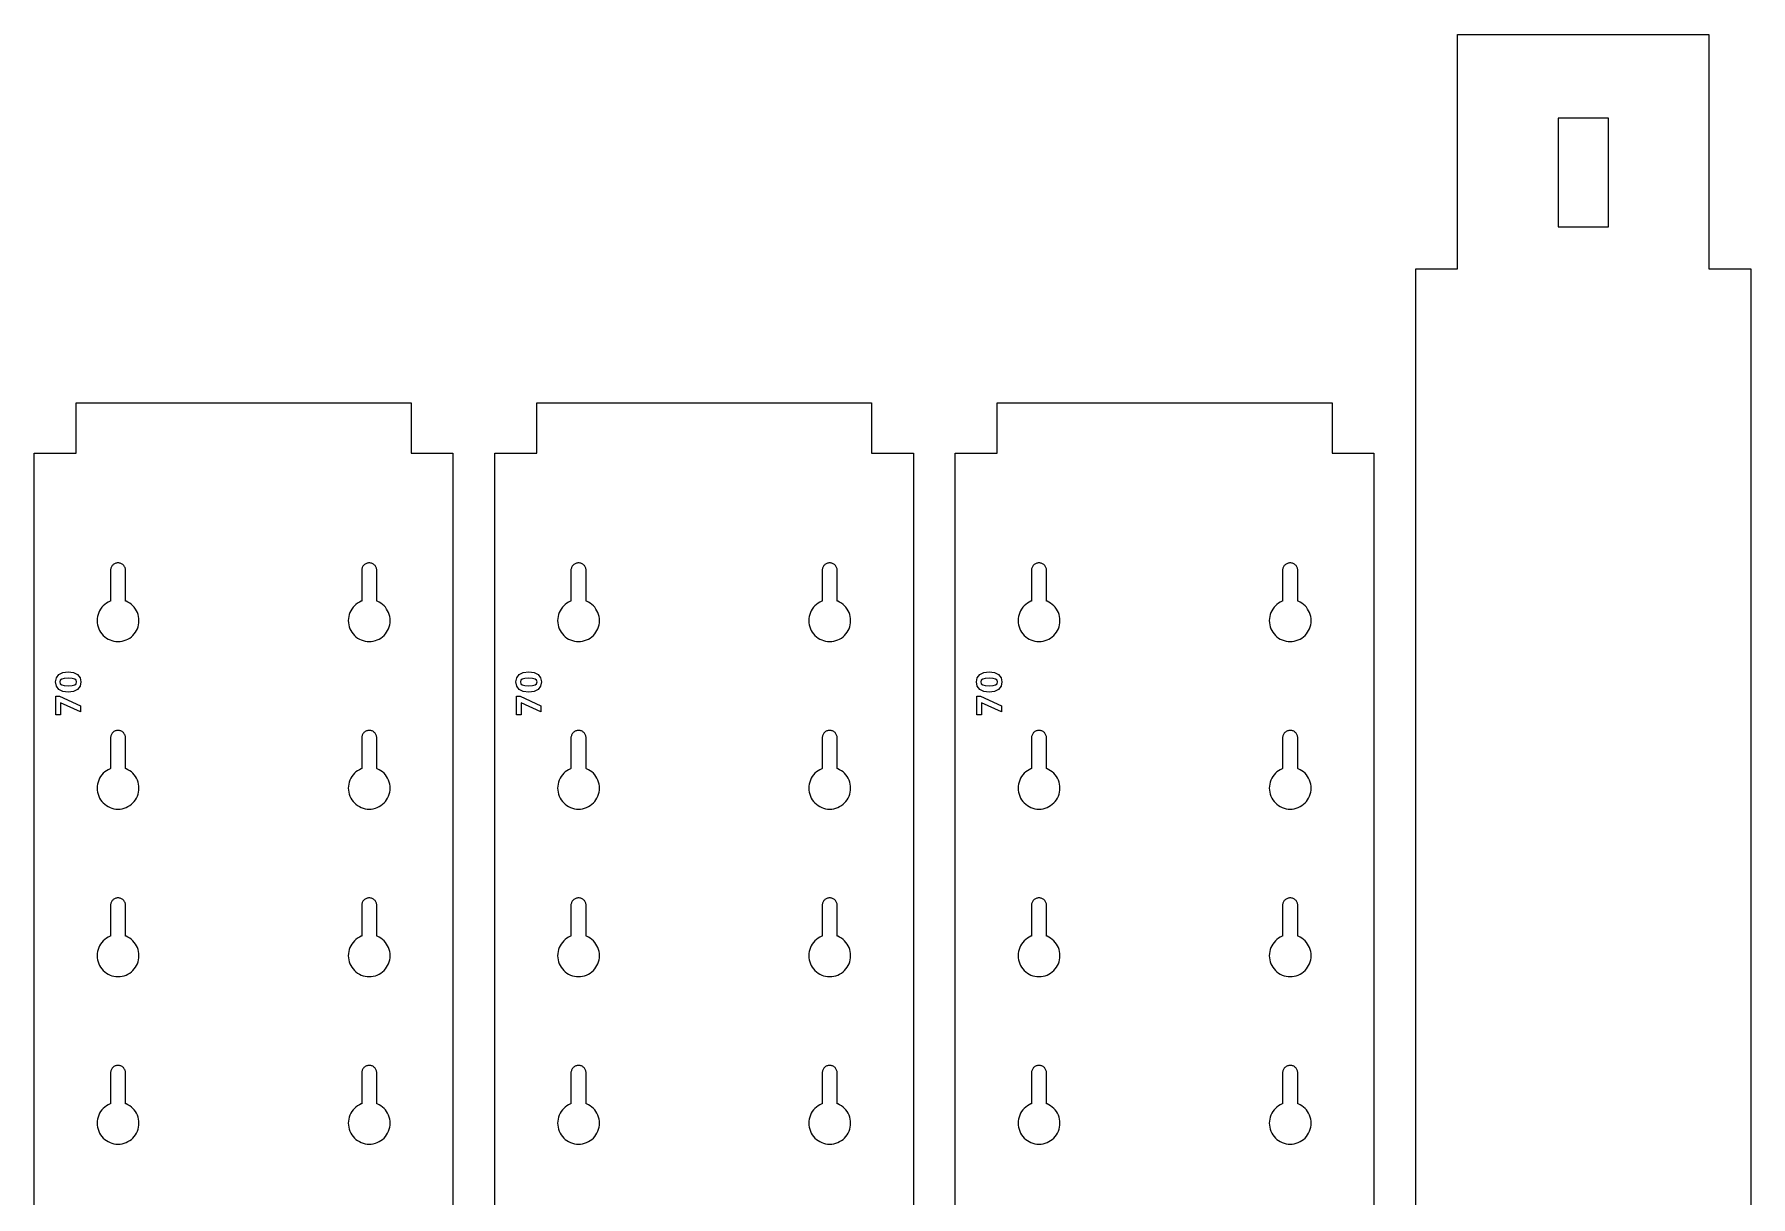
# Model space of a CAD drawing. Header units: millimetres. Extents: x 12 to 1278, y 12 to 884.
# Drawn here: x 1073.5 to 1278.5, y 669.7 to 808.5 of the extents above; entities that cross this region are included whole.
import ezdxf

# ---------------------------------------------------------------- set-up
doc = ezdxf.new("R2010")
doc.units = ezdxf.units.MM
doc.layers.add('CUT', color=1, linetype='Continuous')
doc.layers.add('ENGRAVE', color=5, linetype='Continuous')

msp = doc.modelspace()

# ---------------------------------------------------------------- linework, layer by layer
at = {"layer": 'CUT', "color": 1}
for points in [[(1243.5, 12.5), (1243.5, 40.5), (1238.5, 40.5), (1238.5, 780.5), (1243.5, 780.5), (1243.5, 808.5), (1273.5, 808.5), (1273.5, 780.5), (1278.5, 780.5), (1278.5, 40.5), (1273.5, 40.5), (1273.5, 12.5)], [(1261.5, 798.5), (1255.5, 798.5), (1255.5, 785.5), (1261.5, 785.5)], [(1078.5, 12.5), (1078.5, 18.5), (1073.5, 18.5), (1073.5, 758.5), (1078.5, 758.5), (1078.5, 764.5), (1118.5, 764.5), (1118.5, 758.5), (1123.5, 758.5), (1123.5, 18.5), (1118.5, 18.5), (1118.5, 12.5)], [(1133.5, 12.5), (1133.5, 18.5), (1128.5, 18.5), (1128.5, 758.5), (1133.5, 758.5), (1133.5, 764.5), (1173.5, 764.5), (1173.5, 758.5), (1178.5, 758.5), (1178.5, 18.5), (1173.5, 18.5), (1173.5, 12.5)], [(1188.5, 12.5), (1188.5, 18.5), (1183.5, 18.5), (1183.5, 758.5), (1188.5, 758.5), (1188.5, 764.5), (1228.5, 764.5), (1228.5, 758.5), (1233.5, 758.5), (1233.5, 18.5), (1228.5, 18.5), (1228.5, 12.5)], [(1085.58, 739.89), (1085.43, 740.09), (1085.27, 740.27), (1085.09, 740.43), (1084.89, 740.58), (1084.68, 740.7), (1084.46, 740.81), (1084.4, 740.83), (1084.4, 744.5), (1084.4, 744.59), (1084.38, 744.68), (1084.36, 744.76), (1084.33, 744.84), (1084.29, 744.92), (1084.25, 745), (1084.2, 745.07), (1084.14, 745.14), (1084.07, 745.2), (1084, 745.25), (1083.92, 745.29), (1083.84, 745.33), (1083.76, 745.36), (1083.68, 745.38), (1083.59, 745.4), (1083.5, 745.4), (1083.41, 745.4), (1083.32, 745.38), (1083.24, 745.36), (1083.16, 745.33), (1083.08, 745.29), (1083, 745.25), (1082.93, 745.2), (1082.86, 745.14), (1082.8, 745.07), (1082.75, 745), (1082.71, 744.92), (1082.67, 744.84), (1082.64, 744.76), (1082.62, 744.68), (1082.6, 744.59), (1082.6, 744.5), (1082.6, 740.83), (1082.54, 740.81), (1082.32, 740.7), (1082.11, 740.58), (1081.91, 740.43), (1081.73, 740.27), (1081.57, 740.09), (1081.42, 739.89), (1081.3, 739.68), (1081.19, 739.46), (1081.11, 739.23), (1081.05, 738.99), (1081.01, 738.75), (1081, 738.5), (1081.01, 738.25), (1081.05, 738.01), (1081.11, 737.77), (1081.19, 737.54), (1081.3, 737.32), (1081.42, 737.11), (1081.57, 736.91), (1081.73, 736.73), (1081.91, 736.57), (1082.11, 736.42), (1082.32, 736.3), (1082.54, 736.19), (1082.77, 736.11), (1083.01, 736.05), (1083.25, 736.01), (1083.5, 736), (1083.75, 736.01), (1083.99, 736.05), (1084.23, 736.11), (1084.46, 736.19), (1084.68, 736.3), (1084.89, 736.42), (1085.09, 736.57), (1085.27, 736.73), (1085.43, 736.91), (1085.58, 737.11), (1085.7, 737.32), (1085.81, 737.54), (1085.89, 737.77), (1085.95, 738.01), (1085.99, 738.25), (1086, 738.5), (1085.99, 738.75), (1085.95, 738.99), (1085.89, 739.23), (1085.81, 739.46), (1085.7, 739.68)], [(1115.58, 739.89), (1115.43, 740.09), (1115.27, 740.27), (1115.09, 740.43), (1114.89, 740.58), (1114.68, 740.7), (1114.46, 740.81), (1114.4, 740.83), (1114.4, 744.5), (1114.4, 744.59), (1114.38, 744.68), (1114.36, 744.76), (1114.33, 744.84), (1114.29, 744.92), (1114.25, 745), (1114.2, 745.07), (1114.14, 745.14), (1114.07, 745.2), (1114, 745.25), (1113.92, 745.29), (1113.84, 745.33), (1113.76, 745.36), (1113.68, 745.38), (1113.59, 745.4), (1113.5, 745.4), (1113.41, 745.4), (1113.32, 745.38), (1113.24, 745.36), (1113.16, 745.33), (1113.08, 745.29), (1113, 745.25), (1112.93, 745.2), (1112.86, 745.14), (1112.8, 745.07), (1112.75, 745), (1112.71, 744.92), (1112.67, 744.84), (1112.64, 744.76), (1112.62, 744.68), (1112.6, 744.59), (1112.6, 744.5), (1112.6, 740.83), (1112.54, 740.81), (1112.32, 740.7), (1112.11, 740.58), (1111.91, 740.43), (1111.73, 740.27), (1111.57, 740.09), (1111.42, 739.89), (1111.3, 739.68), (1111.19, 739.46), (1111.11, 739.23), (1111.05, 738.99), (1111.01, 738.75), (1111, 738.5), (1111.01, 738.25), (1111.05, 738.01), (1111.11, 737.77), (1111.19, 737.54), (1111.3, 737.32), (1111.42, 737.11), (1111.57, 736.91), (1111.73, 736.73), (1111.91, 736.57), (1112.11, 736.42), (1112.32, 736.3), (1112.54, 736.19), (1112.77, 736.11), (1113.01, 736.05), (1113.25, 736.01), (1113.5, 736), (1113.75, 736.01), (1113.99, 736.05), (1114.23, 736.11), (1114.46, 736.19), (1114.68, 736.3), (1114.89, 736.42), (1115.09, 736.57), (1115.27, 736.73), (1115.43, 736.91), (1115.58, 737.11), (1115.7, 737.32), (1115.81, 737.54), (1115.89, 737.77), (1115.95, 738.01), (1115.99, 738.25), (1116, 738.5), (1115.99, 738.75), (1115.95, 738.99), (1115.89, 739.23), (1115.81, 739.46), (1115.7, 739.68)], [(1140.58, 739.89), (1140.43, 740.09), (1140.27, 740.27), (1140.09, 740.43), (1139.89, 740.58), (1139.68, 740.7), (1139.46, 740.81), (1139.4, 740.83), (1139.4, 744.5), (1139.4, 744.59), (1139.38, 744.68), (1139.36, 744.76), (1139.33, 744.84), (1139.29, 744.92), (1139.25, 745), (1139.2, 745.07), (1139.14, 745.14), (1139.07, 745.2), (1139, 745.25), (1138.92, 745.29), (1138.84, 745.33), (1138.76, 745.36), (1138.68, 745.38), (1138.59, 745.4), (1138.5, 745.4), (1138.41, 745.4), (1138.32, 745.38), (1138.24, 745.36), (1138.16, 745.33), (1138.08, 745.29), (1138, 745.25), (1137.93, 745.2), (1137.86, 745.14), (1137.8, 745.07), (1137.75, 745), (1137.71, 744.92), (1137.67, 744.84), (1137.64, 744.76), (1137.62, 744.68), (1137.6, 744.59), (1137.6, 744.5), (1137.6, 740.83), (1137.54, 740.81), (1137.32, 740.7), (1137.11, 740.58), (1136.91, 740.43), (1136.73, 740.27), (1136.57, 740.09), (1136.42, 739.89), (1136.3, 739.68), (1136.19, 739.46), (1136.11, 739.23), (1136.05, 738.99), (1136.01, 738.75), (1136, 738.5), (1136.01, 738.25), (1136.05, 738.01), (1136.11, 737.77), (1136.19, 737.54), (1136.3, 737.32), (1136.42, 737.11), (1136.57, 736.91), (1136.73, 736.73), (1136.91, 736.57), (1137.11, 736.42), (1137.32, 736.3), (1137.54, 736.19), (1137.77, 736.11), (1138.01, 736.05), (1138.25, 736.01), (1138.5, 736), (1138.75, 736.01), (1138.99, 736.05), (1139.23, 736.11), (1139.46, 736.19), (1139.68, 736.3), (1139.89, 736.42), (1140.09, 736.57), (1140.27, 736.73), (1140.43, 736.91), (1140.58, 737.11), (1140.7, 737.32), (1140.81, 737.54), (1140.89, 737.77), (1140.95, 738.01), (1140.99, 738.25), (1141, 738.5), (1140.99, 738.75), (1140.95, 738.99), (1140.89, 739.23), (1140.81, 739.46), (1140.7, 739.68)], [(1170.58, 739.89), (1170.43, 740.09), (1170.27, 740.27), (1170.09, 740.43), (1169.89, 740.58), (1169.68, 740.7), (1169.46, 740.81), (1169.4, 740.83), (1169.4, 744.5), (1169.4, 744.59), (1169.38, 744.68), (1169.36, 744.76), (1169.33, 744.84), (1169.29, 744.92), (1169.25, 745), (1169.2, 745.07), (1169.14, 745.14), (1169.07, 745.2), (1169, 745.25), (1168.92, 745.29), (1168.84, 745.33), (1168.76, 745.36), (1168.68, 745.38), (1168.59, 745.4), (1168.5, 745.4), (1168.41, 745.4), (1168.32, 745.38), (1168.24, 745.36), (1168.16, 745.33), (1168.08, 745.29), (1168, 745.25), (1167.93, 745.2), (1167.86, 745.14), (1167.8, 745.07), (1167.75, 745), (1167.71, 744.92), (1167.67, 744.84), (1167.64, 744.76), (1167.62, 744.68), (1167.6, 744.59), (1167.6, 744.5), (1167.6, 740.83), (1167.54, 740.81), (1167.32, 740.7), (1167.11, 740.58), (1166.91, 740.43), (1166.73, 740.27), (1166.57, 740.09), (1166.42, 739.89), (1166.3, 739.68), (1166.19, 739.46), (1166.11, 739.23), (1166.05, 738.99), (1166.01, 738.75), (1166, 738.5), (1166.01, 738.25), (1166.05, 738.01), (1166.11, 737.77), (1166.19, 737.54), (1166.3, 737.32), (1166.42, 737.11), (1166.57, 736.91), (1166.73, 736.73), (1166.91, 736.57), (1167.11, 736.42), (1167.32, 736.3), (1167.54, 736.19), (1167.77, 736.11), (1168.01, 736.05), (1168.25, 736.01), (1168.5, 736), (1168.75, 736.01), (1168.99, 736.05), (1169.23, 736.11), (1169.46, 736.19), (1169.68, 736.3), (1169.89, 736.42), (1170.09, 736.57), (1170.27, 736.73), (1170.43, 736.91), (1170.58, 737.11), (1170.7, 737.32), (1170.81, 737.54), (1170.89, 737.77), (1170.95, 738.01), (1170.99, 738.25), (1171, 738.5), (1170.99, 738.75), (1170.95, 738.99), (1170.89, 739.23), (1170.81, 739.46), (1170.7, 739.68)], [(1195.58, 739.89), (1195.43, 740.09), (1195.27, 740.27), (1195.09, 740.43), (1194.89, 740.58), (1194.68, 740.7), (1194.46, 740.81), (1194.4, 740.83), (1194.4, 744.5), (1194.4, 744.59), (1194.38, 744.68), (1194.36, 744.76), (1194.33, 744.84), (1194.29, 744.92), (1194.25, 745), (1194.2, 745.07), (1194.14, 745.14), (1194.07, 745.2), (1194, 745.25), (1193.92, 745.29), (1193.84, 745.33), (1193.76, 745.36), (1193.68, 745.38), (1193.59, 745.4), (1193.5, 745.4), (1193.41, 745.4), (1193.32, 745.38), (1193.24, 745.36), (1193.16, 745.33), (1193.08, 745.29), (1193, 745.25), (1192.93, 745.2), (1192.86, 745.14), (1192.8, 745.07), (1192.75, 745), (1192.71, 744.92), (1192.67, 744.84), (1192.64, 744.76), (1192.62, 744.68), (1192.6, 744.59), (1192.6, 744.5), (1192.6, 740.83), (1192.54, 740.81), (1192.32, 740.7), (1192.11, 740.58), (1191.91, 740.43), (1191.73, 740.27), (1191.57, 740.09), (1191.42, 739.89), (1191.3, 739.68), (1191.19, 739.46), (1191.11, 739.23), (1191.05, 738.99), (1191.01, 738.75), (1191, 738.5), (1191.01, 738.25), (1191.05, 738.01), (1191.11, 737.77), (1191.19, 737.54), (1191.3, 737.32), (1191.42, 737.11), (1191.57, 736.91), (1191.73, 736.73), (1191.91, 736.57), (1192.11, 736.42), (1192.32, 736.3), (1192.54, 736.19), (1192.77, 736.11), (1193.01, 736.05), (1193.25, 736.01), (1193.5, 736), (1193.75, 736.01), (1193.99, 736.05), (1194.23, 736.11), (1194.46, 736.19), (1194.68, 736.3), (1194.89, 736.42), (1195.09, 736.57), (1195.27, 736.73), (1195.43, 736.91), (1195.58, 737.11), (1195.7, 737.32), (1195.81, 737.54), (1195.89, 737.77), (1195.95, 738.01), (1195.99, 738.25), (1196, 738.5), (1195.99, 738.75), (1195.95, 738.99), (1195.89, 739.23), (1195.81, 739.46), (1195.7, 739.68)], [(1225.58, 739.89), (1225.43, 740.09), (1225.27, 740.27), (1225.09, 740.43), (1224.89, 740.58), (1224.68, 740.7), (1224.46, 740.81), (1224.4, 740.83), (1224.4, 744.5), (1224.4, 744.59), (1224.38, 744.68), (1224.36, 744.76), (1224.33, 744.84), (1224.29, 744.92), (1224.25, 745), (1224.2, 745.07), (1224.14, 745.14), (1224.07, 745.2), (1224, 745.25), (1223.92, 745.29), (1223.84, 745.33), (1223.76, 745.36), (1223.68, 745.38), (1223.59, 745.4), (1223.5, 745.4), (1223.41, 745.4), (1223.32, 745.38), (1223.24, 745.36), (1223.16, 745.33), (1223.08, 745.29), (1223, 745.25), (1222.93, 745.2), (1222.86, 745.14), (1222.8, 745.07), (1222.75, 745), (1222.71, 744.92), (1222.67, 744.84), (1222.64, 744.76), (1222.62, 744.68), (1222.6, 744.59), (1222.6, 744.5), (1222.6, 740.83), (1222.54, 740.81), (1222.32, 740.7), (1222.11, 740.58), (1221.91, 740.43), (1221.73, 740.27), (1221.57, 740.09), (1221.42, 739.89), (1221.3, 739.68), (1221.19, 739.46), (1221.11, 739.23), (1221.05, 738.99), (1221.01, 738.75), (1221, 738.5), (1221.01, 738.25), (1221.05, 738.01), (1221.11, 737.77), (1221.19, 737.54), (1221.3, 737.32), (1221.42, 737.11), (1221.57, 736.91), (1221.73, 736.73), (1221.91, 736.57), (1222.11, 736.42), (1222.32, 736.3), (1222.54, 736.19), (1222.77, 736.11), (1223.01, 736.05), (1223.25, 736.01), (1223.5, 736), (1223.75, 736.01), (1223.99, 736.05), (1224.23, 736.11), (1224.46, 736.19), (1224.68, 736.3), (1224.89, 736.42), (1225.09, 736.57), (1225.27, 736.73), (1225.43, 736.91), (1225.58, 737.11), (1225.7, 737.32), (1225.81, 737.54), (1225.89, 737.77), (1225.95, 738.01), (1225.99, 738.25), (1226, 738.5), (1225.99, 738.75), (1225.95, 738.99), (1225.89, 739.23), (1225.81, 739.46), (1225.7, 739.68)], [(1085.43, 720.09), (1085.27, 720.27), (1085.09, 720.43), (1084.89, 720.58), (1084.68, 720.7), (1084.46, 720.81), (1084.4, 720.83), (1084.4, 724.5), (1084.4, 724.59), (1084.38, 724.68), (1084.36, 724.76), (1084.33, 724.84), (1084.29, 724.92), (1084.25, 725), (1084.2, 725.07), (1084.14, 725.14), (1084.07, 725.2), (1084, 725.25), (1083.92, 725.29), (1083.84, 725.33), (1083.76, 725.36), (1083.68, 725.38), (1083.59, 725.4), (1083.5, 725.4), (1083.41, 725.4), (1083.32, 725.38), (1083.24, 725.36), (1083.16, 725.33), (1083.08, 725.29), (1083, 725.25), (1082.93, 725.2), (1082.86, 725.14), (1082.8, 725.07), (1082.75, 725), (1082.71, 724.92), (1082.67, 724.84), (1082.64, 724.76), (1082.62, 724.68), (1082.6, 724.59), (1082.6, 724.5), (1082.6, 720.83), (1082.54, 720.81), (1082.32, 720.7), (1082.11, 720.58), (1081.91, 720.43), (1081.73, 720.27), (1081.57, 720.09), (1081.42, 719.89), (1081.3, 719.68), (1081.19, 719.46), (1081.11, 719.23), (1081.05, 718.99), (1081.01, 718.75), (1081, 718.5), (1081.01, 718.25), (1081.05, 718.01), (1081.11, 717.77), (1081.19, 717.54), (1081.3, 717.32), (1081.42, 717.11), (1081.57, 716.91), (1081.73, 716.73), (1081.91, 716.57), (1082.11, 716.42), (1082.32, 716.3), (1082.54, 716.19), (1082.77, 716.11), (1083.01, 716.05), (1083.25, 716.01), (1083.5, 716), (1083.75, 716.01), (1083.99, 716.05), (1084.23, 716.11), (1084.46, 716.19), (1084.68, 716.3), (1084.89, 716.42), (1085.09, 716.57), (1085.27, 716.73), (1085.43, 716.91), (1085.58, 717.11), (1085.7, 717.32), (1085.81, 717.54), (1085.89, 717.77), (1085.95, 718.01), (1085.99, 718.25), (1086, 718.5), (1085.99, 718.75), (1085.95, 718.99), (1085.89, 719.23), (1085.81, 719.46), (1085.7, 719.68), (1085.58, 719.89)], [(1115.43, 720.09), (1115.27, 720.27), (1115.09, 720.43), (1114.89, 720.58), (1114.68, 720.7), (1114.46, 720.81), (1114.4, 720.83), (1114.4, 724.5), (1114.4, 724.59), (1114.38, 724.68), (1114.36, 724.76), (1114.33, 724.84), (1114.29, 724.92), (1114.25, 725), (1114.2, 725.07), (1114.14, 725.14), (1114.07, 725.2), (1114, 725.25), (1113.92, 725.29), (1113.84, 725.33), (1113.76, 725.36), (1113.68, 725.38), (1113.59, 725.4), (1113.5, 725.4), (1113.41, 725.4), (1113.32, 725.38), (1113.24, 725.36), (1113.16, 725.33), (1113.08, 725.29), (1113, 725.25), (1112.93, 725.2), (1112.86, 725.14), (1112.8, 725.07), (1112.75, 725), (1112.71, 724.92), (1112.67, 724.84), (1112.64, 724.76), (1112.62, 724.68), (1112.6, 724.59), (1112.6, 724.5), (1112.6, 720.83), (1112.54, 720.81), (1112.32, 720.7), (1112.11, 720.58), (1111.91, 720.43), (1111.73, 720.27), (1111.57, 720.09), (1111.42, 719.89), (1111.3, 719.68), (1111.19, 719.46), (1111.11, 719.23), (1111.05, 718.99), (1111.01, 718.75), (1111, 718.5), (1111.01, 718.25), (1111.05, 718.01), (1111.11, 717.77), (1111.19, 717.54), (1111.3, 717.32), (1111.42, 717.11), (1111.57, 716.91), (1111.73, 716.73), (1111.91, 716.57), (1112.11, 716.42), (1112.32, 716.3), (1112.54, 716.19), (1112.77, 716.11), (1113.01, 716.05), (1113.25, 716.01), (1113.5, 716), (1113.75, 716.01), (1113.99, 716.05), (1114.23, 716.11), (1114.46, 716.19), (1114.68, 716.3), (1114.89, 716.42), (1115.09, 716.57), (1115.27, 716.73), (1115.43, 716.91), (1115.58, 717.11), (1115.7, 717.32), (1115.81, 717.54), (1115.89, 717.77), (1115.95, 718.01), (1115.99, 718.25), (1116, 718.5), (1115.99, 718.75), (1115.95, 718.99), (1115.89, 719.23), (1115.81, 719.46), (1115.7, 719.68), (1115.58, 719.89)], [(1140.43, 720.09), (1140.27, 720.27), (1140.09, 720.43), (1139.89, 720.58), (1139.68, 720.7), (1139.46, 720.81), (1139.4, 720.83), (1139.4, 724.5), (1139.4, 724.59), (1139.38, 724.68), (1139.36, 724.76), (1139.33, 724.84), (1139.29, 724.92), (1139.25, 725), (1139.2, 725.07), (1139.14, 725.14), (1139.07, 725.2), (1139, 725.25), (1138.92, 725.29), (1138.84, 725.33), (1138.76, 725.36), (1138.68, 725.38), (1138.59, 725.4), (1138.5, 725.4), (1138.41, 725.4), (1138.32, 725.38), (1138.24, 725.36), (1138.16, 725.33), (1138.08, 725.29), (1138, 725.25), (1137.93, 725.2), (1137.86, 725.14), (1137.8, 725.07), (1137.75, 725), (1137.71, 724.92), (1137.67, 724.84), (1137.64, 724.76), (1137.62, 724.68), (1137.6, 724.59), (1137.6, 724.5), (1137.6, 720.83), (1137.54, 720.81), (1137.32, 720.7), (1137.11, 720.58), (1136.91, 720.43), (1136.73, 720.27), (1136.57, 720.09), (1136.42, 719.89), (1136.3, 719.68), (1136.19, 719.46), (1136.11, 719.23), (1136.05, 718.99), (1136.01, 718.75), (1136, 718.5), (1136.01, 718.25), (1136.05, 718.01), (1136.11, 717.77), (1136.19, 717.54), (1136.3, 717.32), (1136.42, 717.11), (1136.57, 716.91), (1136.73, 716.73), (1136.91, 716.57), (1137.11, 716.42), (1137.32, 716.3), (1137.54, 716.19), (1137.77, 716.11), (1138.01, 716.05), (1138.25, 716.01), (1138.5, 716), (1138.75, 716.01), (1138.99, 716.05), (1139.23, 716.11), (1139.46, 716.19), (1139.68, 716.3), (1139.89, 716.42), (1140.09, 716.57), (1140.27, 716.73), (1140.43, 716.91), (1140.58, 717.11), (1140.7, 717.32), (1140.81, 717.54), (1140.89, 717.77), (1140.95, 718.01), (1140.99, 718.25), (1141, 718.5), (1140.99, 718.75), (1140.95, 718.99), (1140.89, 719.23), (1140.81, 719.46), (1140.7, 719.68), (1140.58, 719.89)], [(1170.43, 720.09), (1170.27, 720.27), (1170.09, 720.43), (1169.89, 720.58), (1169.68, 720.7), (1169.46, 720.81), (1169.4, 720.83), (1169.4, 724.5), (1169.4, 724.59), (1169.38, 724.68), (1169.36, 724.76), (1169.33, 724.84), (1169.29, 724.92), (1169.25, 725), (1169.2, 725.07), (1169.14, 725.14), (1169.07, 725.2), (1169, 725.25), (1168.92, 725.29), (1168.84, 725.33), (1168.76, 725.36), (1168.68, 725.38), (1168.59, 725.4), (1168.5, 725.4), (1168.41, 725.4), (1168.32, 725.38), (1168.24, 725.36), (1168.16, 725.33), (1168.08, 725.29), (1168, 725.25), (1167.93, 725.2), (1167.86, 725.14), (1167.8, 725.07), (1167.75, 725), (1167.71, 724.92), (1167.67, 724.84), (1167.64, 724.76), (1167.62, 724.68), (1167.6, 724.59), (1167.6, 724.5), (1167.6, 720.83), (1167.54, 720.81), (1167.32, 720.7), (1167.11, 720.58), (1166.91, 720.43), (1166.73, 720.27), (1166.57, 720.09), (1166.42, 719.89), (1166.3, 719.68), (1166.19, 719.46), (1166.11, 719.23), (1166.05, 718.99), (1166.01, 718.75), (1166, 718.5), (1166.01, 718.25), (1166.05, 718.01), (1166.11, 717.77), (1166.19, 717.54), (1166.3, 717.32), (1166.42, 717.11), (1166.57, 716.91), (1166.73, 716.73), (1166.91, 716.57), (1167.11, 716.42), (1167.32, 716.3), (1167.54, 716.19), (1167.77, 716.11), (1168.01, 716.05), (1168.25, 716.01), (1168.5, 716), (1168.75, 716.01), (1168.99, 716.05), (1169.23, 716.11), (1169.46, 716.19), (1169.68, 716.3), (1169.89, 716.42), (1170.09, 716.57), (1170.27, 716.73), (1170.43, 716.91), (1170.58, 717.11), (1170.7, 717.32), (1170.81, 717.54), (1170.89, 717.77), (1170.95, 718.01), (1170.99, 718.25), (1171, 718.5), (1170.99, 718.75), (1170.95, 718.99), (1170.89, 719.23), (1170.81, 719.46), (1170.7, 719.68), (1170.58, 719.89)], [(1195.43, 720.09), (1195.27, 720.27), (1195.09, 720.43), (1194.89, 720.58), (1194.68, 720.7), (1194.46, 720.81), (1194.4, 720.83), (1194.4, 724.5), (1194.4, 724.59), (1194.38, 724.68), (1194.36, 724.76), (1194.33, 724.84), (1194.29, 724.92), (1194.25, 725), (1194.2, 725.07), (1194.14, 725.14), (1194.07, 725.2), (1194, 725.25), (1193.92, 725.29), (1193.84, 725.33), (1193.76, 725.36), (1193.68, 725.38), (1193.59, 725.4), (1193.5, 725.4), (1193.41, 725.4), (1193.32, 725.38), (1193.24, 725.36), (1193.16, 725.33), (1193.08, 725.29), (1193, 725.25), (1192.93, 725.2), (1192.86, 725.14), (1192.8, 725.07), (1192.75, 725), (1192.71, 724.92), (1192.67, 724.84), (1192.64, 724.76), (1192.62, 724.68), (1192.6, 724.59), (1192.6, 724.5), (1192.6, 720.83), (1192.54, 720.81), (1192.32, 720.7), (1192.11, 720.58), (1191.91, 720.43), (1191.73, 720.27), (1191.57, 720.09), (1191.42, 719.89), (1191.3, 719.68), (1191.19, 719.46), (1191.11, 719.23), (1191.05, 718.99), (1191.01, 718.75), (1191, 718.5), (1191.01, 718.25), (1191.05, 718.01), (1191.11, 717.77), (1191.19, 717.54), (1191.3, 717.32), (1191.42, 717.11), (1191.57, 716.91), (1191.73, 716.73), (1191.91, 716.57), (1192.11, 716.42), (1192.32, 716.3), (1192.54, 716.19), (1192.77, 716.11), (1193.01, 716.05), (1193.25, 716.01), (1193.5, 716), (1193.75, 716.01), (1193.99, 716.05), (1194.23, 716.11), (1194.46, 716.19), (1194.68, 716.3), (1194.89, 716.42), (1195.09, 716.57), (1195.27, 716.73), (1195.43, 716.91), (1195.58, 717.11), (1195.7, 717.32), (1195.81, 717.54), (1195.89, 717.77), (1195.95, 718.01), (1195.99, 718.25), (1196, 718.5), (1195.99, 718.75), (1195.95, 718.99), (1195.89, 719.23), (1195.81, 719.46), (1195.7, 719.68), (1195.58, 719.89)], [(1225.43, 720.09), (1225.27, 720.27), (1225.09, 720.43), (1224.89, 720.58), (1224.68, 720.7), (1224.46, 720.81), (1224.4, 720.83), (1224.4, 724.5), (1224.4, 724.59), (1224.38, 724.68), (1224.36, 724.76), (1224.33, 724.84), (1224.29, 724.92), (1224.25, 725), (1224.2, 725.07), (1224.14, 725.14), (1224.07, 725.2), (1224, 725.25), (1223.92, 725.29), (1223.84, 725.33), (1223.76, 725.36), (1223.68, 725.38), (1223.59, 725.4), (1223.5, 725.4), (1223.41, 725.4), (1223.32, 725.38), (1223.24, 725.36), (1223.16, 725.33), (1223.08, 725.29), (1223, 725.25), (1222.93, 725.2), (1222.86, 725.14), (1222.8, 725.07), (1222.75, 725), (1222.71, 724.92), (1222.67, 724.84), (1222.64, 724.76), (1222.62, 724.68), (1222.6, 724.59), (1222.6, 724.5), (1222.6, 720.83), (1222.54, 720.81), (1222.32, 720.7), (1222.11, 720.58), (1221.91, 720.43), (1221.73, 720.27), (1221.57, 720.09), (1221.42, 719.89), (1221.3, 719.68), (1221.19, 719.46), (1221.11, 719.23), (1221.05, 718.99), (1221.01, 718.75), (1221, 718.5), (1221.01, 718.25), (1221.05, 718.01), (1221.11, 717.77), (1221.19, 717.54), (1221.3, 717.32), (1221.42, 717.11), (1221.57, 716.91), (1221.73, 716.73), (1221.91, 716.57), (1222.11, 716.42), (1222.32, 716.3), (1222.54, 716.19), (1222.77, 716.11), (1223.01, 716.05), (1223.25, 716.01), (1223.5, 716), (1223.75, 716.01), (1223.99, 716.05), (1224.23, 716.11), (1224.46, 716.19), (1224.68, 716.3), (1224.89, 716.42), (1225.09, 716.57), (1225.27, 716.73), (1225.43, 716.91), (1225.58, 717.11), (1225.7, 717.32), (1225.81, 717.54), (1225.89, 717.77), (1225.95, 718.01), (1225.99, 718.25), (1226, 718.5), (1225.99, 718.75), (1225.95, 718.99), (1225.89, 719.23), (1225.81, 719.46), (1225.7, 719.68), (1225.58, 719.89)], [(1085.58, 699.89), (1085.43, 700.09), (1085.27, 700.27), (1085.09, 700.43), (1084.89, 700.58), (1084.68, 700.7), (1084.46, 700.81), (1084.4, 700.83), (1084.4, 704.5), (1084.4, 704.59), (1084.38, 704.68), (1084.36, 704.76), (1084.33, 704.84), (1084.29, 704.92), (1084.25, 705), (1084.2, 705.07), (1084.14, 705.14), (1084.07, 705.2), (1084, 705.25), (1083.92, 705.29), (1083.84, 705.33), (1083.76, 705.36), (1083.68, 705.38), (1083.59, 705.4), (1083.5, 705.4), (1083.41, 705.4), (1083.32, 705.38), (1083.24, 705.36), (1083.16, 705.33), (1083.08, 705.29), (1083, 705.25), (1082.93, 705.2), (1082.86, 705.14), (1082.8, 705.07), (1082.75, 705), (1082.71, 704.92), (1082.67, 704.84), (1082.64, 704.76), (1082.62, 704.68), (1082.6, 704.59), (1082.6, 704.5), (1082.6, 700.83), (1082.54, 700.81), (1082.32, 700.7), (1082.11, 700.58), (1081.91, 700.43), (1081.73, 700.27), (1081.57, 700.09), (1081.42, 699.89), (1081.3, 699.68), (1081.19, 699.46), (1081.11, 699.23), (1081.05, 698.99), (1081.01, 698.75), (1081, 698.5), (1081.01, 698.25), (1081.05, 698.01), (1081.11, 697.77), (1081.19, 697.54), (1081.3, 697.32), (1081.42, 697.11), (1081.57, 696.91), (1081.73, 696.73), (1081.91, 696.57), (1082.11, 696.42), (1082.32, 696.3), (1082.54, 696.19), (1082.77, 696.11), (1083.01, 696.05), (1083.25, 696.01), (1083.5, 696), (1083.75, 696.01), (1083.99, 696.05), (1084.23, 696.11), (1084.46, 696.19), (1084.68, 696.3), (1084.89, 696.42), (1085.09, 696.57), (1085.27, 696.73), (1085.43, 696.91), (1085.58, 697.11), (1085.7, 697.32), (1085.81, 697.54), (1085.89, 697.77), (1085.95, 698.01), (1085.99, 698.25), (1086, 698.5), (1085.99, 698.75), (1085.95, 698.99), (1085.89, 699.23), (1085.81, 699.46), (1085.7, 699.68)], [(1115.58, 699.89), (1115.43, 700.09), (1115.27, 700.27), (1115.09, 700.43), (1114.89, 700.58), (1114.68, 700.7), (1114.46, 700.81), (1114.4, 700.83), (1114.4, 704.5), (1114.4, 704.59), (1114.38, 704.68), (1114.36, 704.76), (1114.33, 704.84), (1114.29, 704.92), (1114.25, 705), (1114.2, 705.07), (1114.14, 705.14), (1114.07, 705.2), (1114, 705.25), (1113.92, 705.29), (1113.84, 705.33), (1113.76, 705.36), (1113.68, 705.38), (1113.59, 705.4), (1113.5, 705.4), (1113.41, 705.4), (1113.32, 705.38), (1113.24, 705.36), (1113.16, 705.33), (1113.08, 705.29), (1113, 705.25), (1112.93, 705.2), (1112.86, 705.14), (1112.8, 705.07), (1112.75, 705), (1112.71, 704.92), (1112.67, 704.84), (1112.64, 704.76), (1112.62, 704.68), (1112.6, 704.59), (1112.6, 704.5), (1112.6, 700.83), (1112.54, 700.81), (1112.32, 700.7), (1112.11, 700.58), (1111.91, 700.43), (1111.73, 700.27), (1111.57, 700.09), (1111.42, 699.89), (1111.3, 699.68), (1111.19, 699.46), (1111.11, 699.23), (1111.05, 698.99), (1111.01, 698.75), (1111, 698.5), (1111.01, 698.25), (1111.05, 698.01), (1111.11, 697.77), (1111.19, 697.54), (1111.3, 697.32), (1111.42, 697.11), (1111.57, 696.91), (1111.73, 696.73), (1111.91, 696.57), (1112.11, 696.42), (1112.32, 696.3), (1112.54, 696.19), (1112.77, 696.11), (1113.01, 696.05), (1113.25, 696.01), (1113.5, 696), (1113.75, 696.01), (1113.99, 696.05), (1114.23, 696.11), (1114.46, 696.19), (1114.68, 696.3), (1114.89, 696.42), (1115.09, 696.57), (1115.27, 696.73), (1115.43, 696.91), (1115.58, 697.11), (1115.7, 697.32), (1115.81, 697.54), (1115.89, 697.77), (1115.95, 698.01), (1115.99, 698.25), (1116, 698.5), (1115.99, 698.75), (1115.95, 698.99), (1115.89, 699.23), (1115.81, 699.46), (1115.7, 699.68)], [(1140.58, 699.89), (1140.43, 700.09), (1140.27, 700.27), (1140.09, 700.43), (1139.89, 700.58), (1139.68, 700.7), (1139.46, 700.81), (1139.4, 700.83), (1139.4, 704.5), (1139.4, 704.59), (1139.38, 704.68), (1139.36, 704.76), (1139.33, 704.84), (1139.29, 704.92), (1139.25, 705), (1139.2, 705.07), (1139.14, 705.14), (1139.07, 705.2), (1139, 705.25), (1138.92, 705.29), (1138.84, 705.33), (1138.76, 705.36), (1138.68, 705.38), (1138.59, 705.4), (1138.5, 705.4), (1138.41, 705.4), (1138.32, 705.38), (1138.24, 705.36), (1138.16, 705.33), (1138.08, 705.29), (1138, 705.25), (1137.93, 705.2), (1137.86, 705.14), (1137.8, 705.07), (1137.75, 705), (1137.71, 704.92), (1137.67, 704.84), (1137.64, 704.76), (1137.62, 704.68), (1137.6, 704.59), (1137.6, 704.5), (1137.6, 700.83), (1137.54, 700.81), (1137.32, 700.7), (1137.11, 700.58), (1136.91, 700.43), (1136.73, 700.27), (1136.57, 700.09), (1136.42, 699.89), (1136.3, 699.68), (1136.19, 699.46), (1136.11, 699.23), (1136.05, 698.99), (1136.01, 698.75), (1136, 698.5), (1136.01, 698.25), (1136.05, 698.01), (1136.11, 697.77), (1136.19, 697.54), (1136.3, 697.32), (1136.42, 697.11), (1136.57, 696.91), (1136.73, 696.73), (1136.91, 696.57), (1137.11, 696.42), (1137.32, 696.3), (1137.54, 696.19), (1137.77, 696.11), (1138.01, 696.05), (1138.25, 696.01), (1138.5, 696), (1138.75, 696.01), (1138.99, 696.05), (1139.23, 696.11), (1139.46, 696.19), (1139.68, 696.3), (1139.89, 696.42), (1140.09, 696.57), (1140.27, 696.73), (1140.43, 696.91), (1140.58, 697.11), (1140.7, 697.32), (1140.81, 697.54), (1140.89, 697.77), (1140.95, 698.01), (1140.99, 698.25), (1141, 698.5), (1140.99, 698.75), (1140.95, 698.99), (1140.89, 699.23), (1140.81, 699.46), (1140.7, 699.68)], [(1170.58, 699.89), (1170.43, 700.09), (1170.27, 700.27), (1170.09, 700.43), (1169.89, 700.58), (1169.68, 700.7), (1169.46, 700.81), (1169.4, 700.83), (1169.4, 704.5), (1169.4, 704.59), (1169.38, 704.68), (1169.36, 704.76), (1169.33, 704.84), (1169.29, 704.92), (1169.25, 705), (1169.2, 705.07), (1169.14, 705.14), (1169.07, 705.2), (1169, 705.25), (1168.92, 705.29), (1168.84, 705.33), (1168.76, 705.36), (1168.68, 705.38), (1168.59, 705.4), (1168.5, 705.4), (1168.41, 705.4), (1168.32, 705.38), (1168.24, 705.36), (1168.16, 705.33), (1168.08, 705.29), (1168, 705.25), (1167.93, 705.2), (1167.86, 705.14), (1167.8, 705.07), (1167.75, 705), (1167.71, 704.92), (1167.67, 704.84), (1167.64, 704.76), (1167.62, 704.68), (1167.6, 704.59), (1167.6, 704.5), (1167.6, 700.83), (1167.54, 700.81), (1167.32, 700.7), (1167.11, 700.58), (1166.91, 700.43), (1166.73, 700.27), (1166.57, 700.09), (1166.42, 699.89), (1166.3, 699.68), (1166.19, 699.46), (1166.11, 699.23), (1166.05, 698.99), (1166.01, 698.75), (1166, 698.5), (1166.01, 698.25), (1166.05, 698.01), (1166.11, 697.77), (1166.19, 697.54), (1166.3, 697.32), (1166.42, 697.11), (1166.57, 696.91), (1166.73, 696.73), (1166.91, 696.57), (1167.11, 696.42), (1167.32, 696.3), (1167.54, 696.19), (1167.77, 696.11), (1168.01, 696.05), (1168.25, 696.01), (1168.5, 696), (1168.75, 696.01), (1168.99, 696.05), (1169.23, 696.11), (1169.46, 696.19), (1169.68, 696.3), (1169.89, 696.42), (1170.09, 696.57), (1170.27, 696.73), (1170.43, 696.91), (1170.58, 697.11), (1170.7, 697.32), (1170.81, 697.54), (1170.89, 697.77), (1170.95, 698.01), (1170.99, 698.25), (1171, 698.5), (1170.99, 698.75), (1170.95, 698.99), (1170.89, 699.23), (1170.81, 699.46), (1170.7, 699.68)], [(1195.58, 699.89), (1195.43, 700.09), (1195.27, 700.27), (1195.09, 700.43), (1194.89, 700.58), (1194.68, 700.7), (1194.46, 700.81), (1194.4, 700.83), (1194.4, 704.5), (1194.4, 704.59), (1194.38, 704.68), (1194.36, 704.76), (1194.33, 704.84), (1194.29, 704.92), (1194.25, 705), (1194.2, 705.07), (1194.14, 705.14), (1194.07, 705.2), (1194, 705.25), (1193.92, 705.29), (1193.84, 705.33), (1193.76, 705.36), (1193.68, 705.38), (1193.59, 705.4), (1193.5, 705.4), (1193.41, 705.4), (1193.32, 705.38), (1193.24, 705.36), (1193.16, 705.33), (1193.08, 705.29), (1193, 705.25), (1192.93, 705.2), (1192.86, 705.14), (1192.8, 705.07), (1192.75, 705), (1192.71, 704.92), (1192.67, 704.84), (1192.64, 704.76), (1192.62, 704.68), (1192.6, 704.59), (1192.6, 704.5), (1192.6, 700.83), (1192.54, 700.81), (1192.32, 700.7), (1192.11, 700.58), (1191.91, 700.43), (1191.73, 700.27), (1191.57, 700.09), (1191.42, 699.89), (1191.3, 699.68), (1191.19, 699.46), (1191.11, 699.23), (1191.05, 698.99), (1191.01, 698.75), (1191, 698.5), (1191.01, 698.25), (1191.05, 698.01), (1191.11, 697.77), (1191.19, 697.54), (1191.3, 697.32), (1191.42, 697.11), (1191.57, 696.91), (1191.73, 696.73), (1191.91, 696.57), (1192.11, 696.42), (1192.32, 696.3), (1192.54, 696.19), (1192.77, 696.11), (1193.01, 696.05), (1193.25, 696.01), (1193.5, 696), (1193.75, 696.01), (1193.99, 696.05), (1194.23, 696.11), (1194.46, 696.19), (1194.68, 696.3), (1194.89, 696.42), (1195.09, 696.57), (1195.27, 696.73), (1195.43, 696.91), (1195.58, 697.11), (1195.7, 697.32), (1195.81, 697.54), (1195.89, 697.77), (1195.95, 698.01), (1195.99, 698.25), (1196, 698.5), (1195.99, 698.75), (1195.95, 698.99), (1195.89, 699.23), (1195.81, 699.46), (1195.7, 699.68)], [(1225.58, 699.89), (1225.43, 700.09), (1225.27, 700.27), (1225.09, 700.43), (1224.89, 700.58), (1224.68, 700.7), (1224.46, 700.81), (1224.4, 700.83), (1224.4, 704.5), (1224.4, 704.59), (1224.38, 704.68), (1224.36, 704.76), (1224.33, 704.84), (1224.29, 704.92), (1224.25, 705), (1224.2, 705.07), (1224.14, 705.14), (1224.07, 705.2), (1224, 705.25), (1223.92, 705.29), (1223.84, 705.33), (1223.76, 705.36), (1223.68, 705.38), (1223.59, 705.4), (1223.5, 705.4), (1223.41, 705.4), (1223.32, 705.38), (1223.24, 705.36), (1223.16, 705.33), (1223.08, 705.29), (1223, 705.25), (1222.93, 705.2), (1222.86, 705.14), (1222.8, 705.07), (1222.75, 705), (1222.71, 704.92), (1222.67, 704.84), (1222.64, 704.76), (1222.62, 704.68), (1222.6, 704.59), (1222.6, 704.5), (1222.6, 700.83), (1222.54, 700.81), (1222.32, 700.7), (1222.11, 700.58), (1221.91, 700.43), (1221.73, 700.27), (1221.57, 700.09), (1221.42, 699.89), (1221.3, 699.68), (1221.19, 699.46), (1221.11, 699.23), (1221.05, 698.99), (1221.01, 698.75), (1221, 698.5), (1221.01, 698.25), (1221.05, 698.01), (1221.11, 697.77), (1221.19, 697.54), (1221.3, 697.32), (1221.42, 697.11), (1221.57, 696.91), (1221.73, 696.73), (1221.91, 696.57), (1222.11, 696.42), (1222.32, 696.3), (1222.54, 696.19), (1222.77, 696.11), (1223.01, 696.05), (1223.25, 696.01), (1223.5, 696), (1223.75, 696.01), (1223.99, 696.05), (1224.23, 696.11), (1224.46, 696.19), (1224.68, 696.3), (1224.89, 696.42), (1225.09, 696.57), (1225.27, 696.73), (1225.43, 696.91), (1225.58, 697.11), (1225.7, 697.32), (1225.81, 697.54), (1225.89, 697.77), (1225.95, 698.01), (1225.99, 698.25), (1226, 698.5), (1225.99, 698.75), (1225.95, 698.99), (1225.89, 699.23), (1225.81, 699.46), (1225.7, 699.68)], [(1085.43, 680.09), (1085.27, 680.27), (1085.09, 680.43), (1084.89, 680.58), (1084.68, 680.7), (1084.46, 680.81), (1084.4, 680.83), (1084.4, 684.5), (1084.4, 684.59), (1084.38, 684.68), (1084.36, 684.76), (1084.33, 684.84), (1084.29, 684.92), (1084.25, 685), (1084.2, 685.07), (1084.14, 685.14), (1084.07, 685.2), (1084, 685.25), (1083.92, 685.29), (1083.84, 685.33), (1083.76, 685.36), (1083.68, 685.38), (1083.59, 685.4), (1083.5, 685.4), (1083.41, 685.4), (1083.32, 685.38), (1083.24, 685.36), (1083.16, 685.33), (1083.08, 685.29), (1083, 685.25), (1082.93, 685.2), (1082.86, 685.14), (1082.8, 685.07), (1082.75, 685), (1082.71, 684.92), (1082.67, 684.84), (1082.64, 684.76), (1082.62, 684.68), (1082.6, 684.59), (1082.6, 684.5), (1082.6, 680.83), (1082.54, 680.81), (1082.32, 680.7), (1082.11, 680.58), (1081.91, 680.43), (1081.73, 680.27), (1081.57, 680.09), (1081.42, 679.89), (1081.3, 679.68), (1081.19, 679.46), (1081.11, 679.23), (1081.05, 678.99), (1081.01, 678.75), (1081, 678.5), (1081.01, 678.25), (1081.05, 678.01), (1081.11, 677.77), (1081.19, 677.54), (1081.3, 677.32), (1081.42, 677.11), (1081.57, 676.91), (1081.73, 676.73), (1081.91, 676.57), (1082.11, 676.42), (1082.32, 676.3), (1082.54, 676.19), (1082.77, 676.11), (1083.01, 676.05), (1083.25, 676.01), (1083.5, 676), (1083.75, 676.01), (1083.99, 676.05), (1084.23, 676.11), (1084.46, 676.19), (1084.68, 676.3), (1084.89, 676.42), (1085.09, 676.57), (1085.27, 676.73), (1085.43, 676.91), (1085.58, 677.11), (1085.7, 677.32), (1085.81, 677.54), (1085.89, 677.77), (1085.95, 678.01), (1085.99, 678.25), (1086, 678.5), (1085.99, 678.75), (1085.95, 678.99), (1085.89, 679.23), (1085.81, 679.46), (1085.7, 679.68), (1085.58, 679.89)], [(1115.43, 680.09), (1115.27, 680.27), (1115.09, 680.43), (1114.89, 680.58), (1114.68, 680.7), (1114.46, 680.81), (1114.4, 680.83), (1114.4, 684.5), (1114.4, 684.59), (1114.38, 684.68), (1114.36, 684.76), (1114.33, 684.84), (1114.29, 684.92), (1114.25, 685), (1114.2, 685.07), (1114.14, 685.14), (1114.07, 685.2), (1114, 685.25), (1113.92, 685.29), (1113.84, 685.33), (1113.76, 685.36), (1113.68, 685.38), (1113.59, 685.4), (1113.5, 685.4), (1113.41, 685.4), (1113.32, 685.38), (1113.24, 685.36), (1113.16, 685.33), (1113.08, 685.29), (1113, 685.25), (1112.93, 685.2), (1112.86, 685.14), (1112.8, 685.07), (1112.75, 685), (1112.71, 684.92), (1112.67, 684.84), (1112.64, 684.76), (1112.62, 684.68), (1112.6, 684.59), (1112.6, 684.5), (1112.6, 680.83), (1112.54, 680.81), (1112.32, 680.7), (1112.11, 680.58), (1111.91, 680.43), (1111.73, 680.27), (1111.57, 680.09), (1111.42, 679.89), (1111.3, 679.68), (1111.19, 679.46), (1111.11, 679.23), (1111.05, 678.99), (1111.01, 678.75), (1111, 678.5), (1111.01, 678.25), (1111.05, 678.01), (1111.11, 677.77), (1111.19, 677.54), (1111.3, 677.32), (1111.42, 677.11), (1111.57, 676.91), (1111.73, 676.73), (1111.91, 676.57), (1112.11, 676.42), (1112.32, 676.3), (1112.54, 676.19), (1112.77, 676.11), (1113.01, 676.05), (1113.25, 676.01), (1113.5, 676), (1113.75, 676.01), (1113.99, 676.05), (1114.23, 676.11), (1114.46, 676.19), (1114.68, 676.3), (1114.89, 676.42), (1115.09, 676.57), (1115.27, 676.73), (1115.43, 676.91), (1115.58, 677.11), (1115.7, 677.32), (1115.81, 677.54), (1115.89, 677.77), (1115.95, 678.01), (1115.99, 678.25), (1116, 678.5), (1115.99, 678.75), (1115.95, 678.99), (1115.89, 679.23), (1115.81, 679.46), (1115.7, 679.68), (1115.58, 679.89)], [(1140.43, 680.09), (1140.27, 680.27), (1140.09, 680.43), (1139.89, 680.58), (1139.68, 680.7), (1139.46, 680.81), (1139.4, 680.83), (1139.4, 684.5), (1139.4, 684.59), (1139.38, 684.68), (1139.36, 684.76), (1139.33, 684.84), (1139.29, 684.92), (1139.25, 685), (1139.2, 685.07), (1139.14, 685.14), (1139.07, 685.2), (1139, 685.25), (1138.92, 685.29), (1138.84, 685.33), (1138.76, 685.36), (1138.68, 685.38), (1138.59, 685.4), (1138.5, 685.4), (1138.41, 685.4), (1138.32, 685.38), (1138.24, 685.36), (1138.16, 685.33), (1138.08, 685.29), (1138, 685.25), (1137.93, 685.2), (1137.86, 685.14), (1137.8, 685.07), (1137.75, 685), (1137.71, 684.92), (1137.67, 684.84), (1137.64, 684.76), (1137.62, 684.68), (1137.6, 684.59), (1137.6, 684.5), (1137.6, 680.83), (1137.54, 680.81), (1137.32, 680.7), (1137.11, 680.58), (1136.91, 680.43), (1136.73, 680.27), (1136.57, 680.09), (1136.42, 679.89), (1136.3, 679.68), (1136.19, 679.46), (1136.11, 679.23), (1136.05, 678.99), (1136.01, 678.75), (1136, 678.5), (1136.01, 678.25), (1136.05, 678.01), (1136.11, 677.77), (1136.19, 677.54), (1136.3, 677.32), (1136.42, 677.11), (1136.57, 676.91), (1136.73, 676.73), (1136.91, 676.57), (1137.11, 676.42), (1137.32, 676.3), (1137.54, 676.19), (1137.77, 676.11), (1138.01, 676.05), (1138.25, 676.01), (1138.5, 676), (1138.75, 676.01), (1138.99, 676.05), (1139.23, 676.11), (1139.46, 676.19), (1139.68, 676.3), (1139.89, 676.42), (1140.09, 676.57), (1140.27, 676.73), (1140.43, 676.91), (1140.58, 677.11), (1140.7, 677.32), (1140.81, 677.54), (1140.89, 677.77), (1140.95, 678.01), (1140.99, 678.25), (1141, 678.5), (1140.99, 678.75), (1140.95, 678.99), (1140.89, 679.23), (1140.81, 679.46), (1140.7, 679.68), (1140.58, 679.89)], [(1170.43, 680.09), (1170.27, 680.27), (1170.09, 680.43), (1169.89, 680.58), (1169.68, 680.7), (1169.46, 680.81), (1169.4, 680.83), (1169.4, 684.5), (1169.4, 684.59), (1169.38, 684.68), (1169.36, 684.76), (1169.33, 684.84), (1169.29, 684.92), (1169.25, 685), (1169.2, 685.07), (1169.14, 685.14), (1169.07, 685.2), (1169, 685.25), (1168.92, 685.29), (1168.84, 685.33), (1168.76, 685.36), (1168.68, 685.38), (1168.59, 685.4), (1168.5, 685.4), (1168.41, 685.4), (1168.32, 685.38), (1168.24, 685.36), (1168.16, 685.33), (1168.08, 685.29), (1168, 685.25), (1167.93, 685.2), (1167.86, 685.14), (1167.8, 685.07), (1167.75, 685), (1167.71, 684.92), (1167.67, 684.84), (1167.64, 684.76), (1167.62, 684.68), (1167.6, 684.59), (1167.6, 684.5), (1167.6, 680.83), (1167.54, 680.81), (1167.32, 680.7), (1167.11, 680.58), (1166.91, 680.43), (1166.73, 680.27), (1166.57, 680.09), (1166.42, 679.89), (1166.3, 679.68), (1166.19, 679.46), (1166.11, 679.23), (1166.05, 678.99), (1166.01, 678.75), (1166, 678.5), (1166.01, 678.25), (1166.05, 678.01), (1166.11, 677.77), (1166.19, 677.54), (1166.3, 677.32), (1166.42, 677.11), (1166.57, 676.91), (1166.73, 676.73), (1166.91, 676.57), (1167.11, 676.42), (1167.32, 676.3), (1167.54, 676.19), (1167.77, 676.11), (1168.01, 676.05), (1168.25, 676.01), (1168.5, 676), (1168.75, 676.01), (1168.99, 676.05), (1169.23, 676.11), (1169.46, 676.19), (1169.68, 676.3), (1169.89, 676.42), (1170.09, 676.57), (1170.27, 676.73), (1170.43, 676.91), (1170.58, 677.11), (1170.7, 677.32), (1170.81, 677.54), (1170.89, 677.77), (1170.95, 678.01), (1170.99, 678.25), (1171, 678.5), (1170.99, 678.75), (1170.95, 678.99), (1170.89, 679.23), (1170.81, 679.46), (1170.7, 679.68), (1170.58, 679.89)], [(1195.43, 680.09), (1195.27, 680.27), (1195.09, 680.43), (1194.89, 680.58), (1194.68, 680.7), (1194.46, 680.81), (1194.4, 680.83), (1194.4, 684.5), (1194.4, 684.59), (1194.38, 684.68), (1194.36, 684.76), (1194.33, 684.84), (1194.29, 684.92), (1194.25, 685), (1194.2, 685.07), (1194.14, 685.14), (1194.07, 685.2), (1194, 685.25), (1193.92, 685.29), (1193.84, 685.33), (1193.76, 685.36), (1193.68, 685.38), (1193.59, 685.4), (1193.5, 685.4), (1193.41, 685.4), (1193.32, 685.38), (1193.24, 685.36), (1193.16, 685.33), (1193.08, 685.29), (1193, 685.25), (1192.93, 685.2), (1192.86, 685.14), (1192.8, 685.07), (1192.75, 685), (1192.71, 684.92), (1192.67, 684.84), (1192.64, 684.76), (1192.62, 684.68), (1192.6, 684.59), (1192.6, 684.5), (1192.6, 680.83), (1192.54, 680.81), (1192.32, 680.7), (1192.11, 680.58), (1191.91, 680.43), (1191.73, 680.27), (1191.57, 680.09), (1191.42, 679.89), (1191.3, 679.68), (1191.19, 679.46), (1191.11, 679.23), (1191.05, 678.99), (1191.01, 678.75), (1191, 678.5), (1191.01, 678.25), (1191.05, 678.01), (1191.11, 677.77), (1191.19, 677.54), (1191.3, 677.32), (1191.42, 677.11), (1191.57, 676.91), (1191.73, 676.73), (1191.91, 676.57), (1192.11, 676.42), (1192.32, 676.3), (1192.54, 676.19), (1192.77, 676.11), (1193.01, 676.05), (1193.25, 676.01), (1193.5, 676), (1193.75, 676.01), (1193.99, 676.05), (1194.23, 676.11), (1194.46, 676.19), (1194.68, 676.3), (1194.89, 676.42), (1195.09, 676.57), (1195.27, 676.73), (1195.43, 676.91), (1195.58, 677.11), (1195.7, 677.32), (1195.81, 677.54), (1195.89, 677.77), (1195.95, 678.01), (1195.99, 678.25), (1196, 678.5), (1195.99, 678.75), (1195.95, 678.99), (1195.89, 679.23), (1195.81, 679.46), (1195.7, 679.68), (1195.58, 679.89)], [(1225.43, 680.09), (1225.27, 680.27), (1225.09, 680.43), (1224.89, 680.58), (1224.68, 680.7), (1224.46, 680.81), (1224.4, 680.83), (1224.4, 684.5), (1224.4, 684.59), (1224.38, 684.68), (1224.36, 684.76), (1224.33, 684.84), (1224.29, 684.92), (1224.25, 685), (1224.2, 685.07), (1224.14, 685.14), (1224.07, 685.2), (1224, 685.25), (1223.92, 685.29), (1223.84, 685.33), (1223.76, 685.36), (1223.68, 685.38), (1223.59, 685.4), (1223.5, 685.4), (1223.41, 685.4), (1223.32, 685.38), (1223.24, 685.36), (1223.16, 685.33), (1223.08, 685.29), (1223, 685.25), (1222.93, 685.2), (1222.86, 685.14), (1222.8, 685.07), (1222.75, 685), (1222.71, 684.92), (1222.67, 684.84), (1222.64, 684.76), (1222.62, 684.68), (1222.6, 684.59), (1222.6, 684.5), (1222.6, 680.83), (1222.54, 680.81), (1222.32, 680.7), (1222.11, 680.58), (1221.91, 680.43), (1221.73, 680.27), (1221.57, 680.09), (1221.42, 679.89), (1221.3, 679.68), (1221.19, 679.46), (1221.11, 679.23), (1221.05, 678.99), (1221.01, 678.75), (1221, 678.5), (1221.01, 678.25), (1221.05, 678.01), (1221.11, 677.77), (1221.19, 677.54), (1221.3, 677.32), (1221.42, 677.11), (1221.57, 676.91), (1221.73, 676.73), (1221.91, 676.57), (1222.11, 676.42), (1222.32, 676.3), (1222.54, 676.19), (1222.77, 676.11), (1223.01, 676.05), (1223.25, 676.01), (1223.5, 676), (1223.75, 676.01), (1223.99, 676.05), (1224.23, 676.11), (1224.46, 676.19), (1224.68, 676.3), (1224.89, 676.42), (1225.09, 676.57), (1225.27, 676.73), (1225.43, 676.91), (1225.58, 677.11), (1225.7, 677.32), (1225.81, 677.54), (1225.89, 677.77), (1225.95, 678.01), (1225.99, 678.25), (1226, 678.5), (1225.99, 678.75), (1225.95, 678.99), (1225.89, 679.23), (1225.81, 679.46), (1225.7, 679.68), (1225.58, 679.89)]]:
    msp.add_lwpolyline(points, close=True, dxfattribs=at)
at = {"layer": 'ENGRAVE', "color": 5}
for points in [[(1077.55, 732.38), (1078.19, 732.3), (1078.66, 732.06), (1078.96, 731.68), (1079.06, 731.18), (1078.96, 730.67), (1078.66, 730.29), (1078.19, 730.05), (1077.55, 729.97), (1076.9, 730.05), (1076.42, 730.29), (1076.13, 730.67), (1076.03, 731.18), (1076.13, 731.68), (1076.42, 732.06), (1076.9, 732.3)], [(1132.55, 732.38), (1133.19, 732.3), (1133.66, 732.06), (1133.96, 731.68), (1134.06, 731.18), (1133.96, 730.67), (1133.66, 730.29), (1133.19, 730.05), (1132.55, 729.97), (1131.9, 730.05), (1131.42, 730.29), (1131.13, 730.67), (1131.03, 731.18), (1131.13, 731.68), (1131.42, 732.06), (1131.9, 732.3)], [(1187.55, 732.38), (1188.19, 732.3), (1188.66, 732.06), (1188.96, 731.68), (1189.06, 731.18), (1188.96, 730.67), (1188.66, 730.29), (1188.19, 730.05), (1187.55, 729.97), (1186.9, 730.05), (1186.42, 730.29), (1186.13, 730.67), (1186.03, 731.18), (1186.13, 731.68), (1186.42, 732.06), (1186.9, 732.3)], [(1077.54, 731.62), (1077.07, 731.6), (1076.77, 731.52), (1076.6, 731.38), (1076.55, 731.18), (1076.6, 730.97), (1076.77, 730.83), (1077.07, 730.75), (1077.54, 730.73), (1078.01, 730.75), (1078.32, 730.83), (1078.49, 730.97), (1078.55, 731.18), (1078.49, 731.38), (1078.32, 731.52), (1078.01, 731.6)], [(1132.54, 731.62), (1132.07, 731.6), (1131.77, 731.52), (1131.6, 731.38), (1131.55, 731.18), (1131.6, 730.97), (1131.77, 730.83), (1132.07, 730.75), (1132.54, 730.73), (1133.01, 730.75), (1133.32, 730.83), (1133.49, 730.97), (1133.55, 731.18), (1133.49, 731.38), (1133.32, 731.52), (1133.01, 731.6)], [(1187.54, 731.62), (1187.07, 731.6), (1186.77, 731.52), (1186.6, 731.38), (1186.55, 731.18), (1186.6, 730.97), (1186.77, 730.83), (1187.07, 730.75), (1187.54, 730.73), (1188.01, 730.75), (1188.32, 730.83), (1188.49, 730.97), (1188.55, 731.18), (1188.49, 731.38), (1188.32, 731.52), (1188.01, 731.6)], [(1076.08, 727.27), (1076.08, 729.47), (1076.51, 729.47), (1079, 728.33), (1079, 727.6), (1076.64, 728.67), (1076.64, 727.27)], [(1131.08, 727.27), (1131.08, 729.47), (1131.51, 729.47), (1134, 728.33), (1134, 727.6), (1131.64, 728.67), (1131.64, 727.27)], [(1186.08, 727.27), (1186.08, 729.47), (1186.51, 729.47), (1189, 728.33), (1189, 727.6), (1186.64, 728.67), (1186.64, 727.27)]]:
    msp.add_lwpolyline(points, close=True, dxfattribs=at)

doc.saveas('drawing.dxf')
